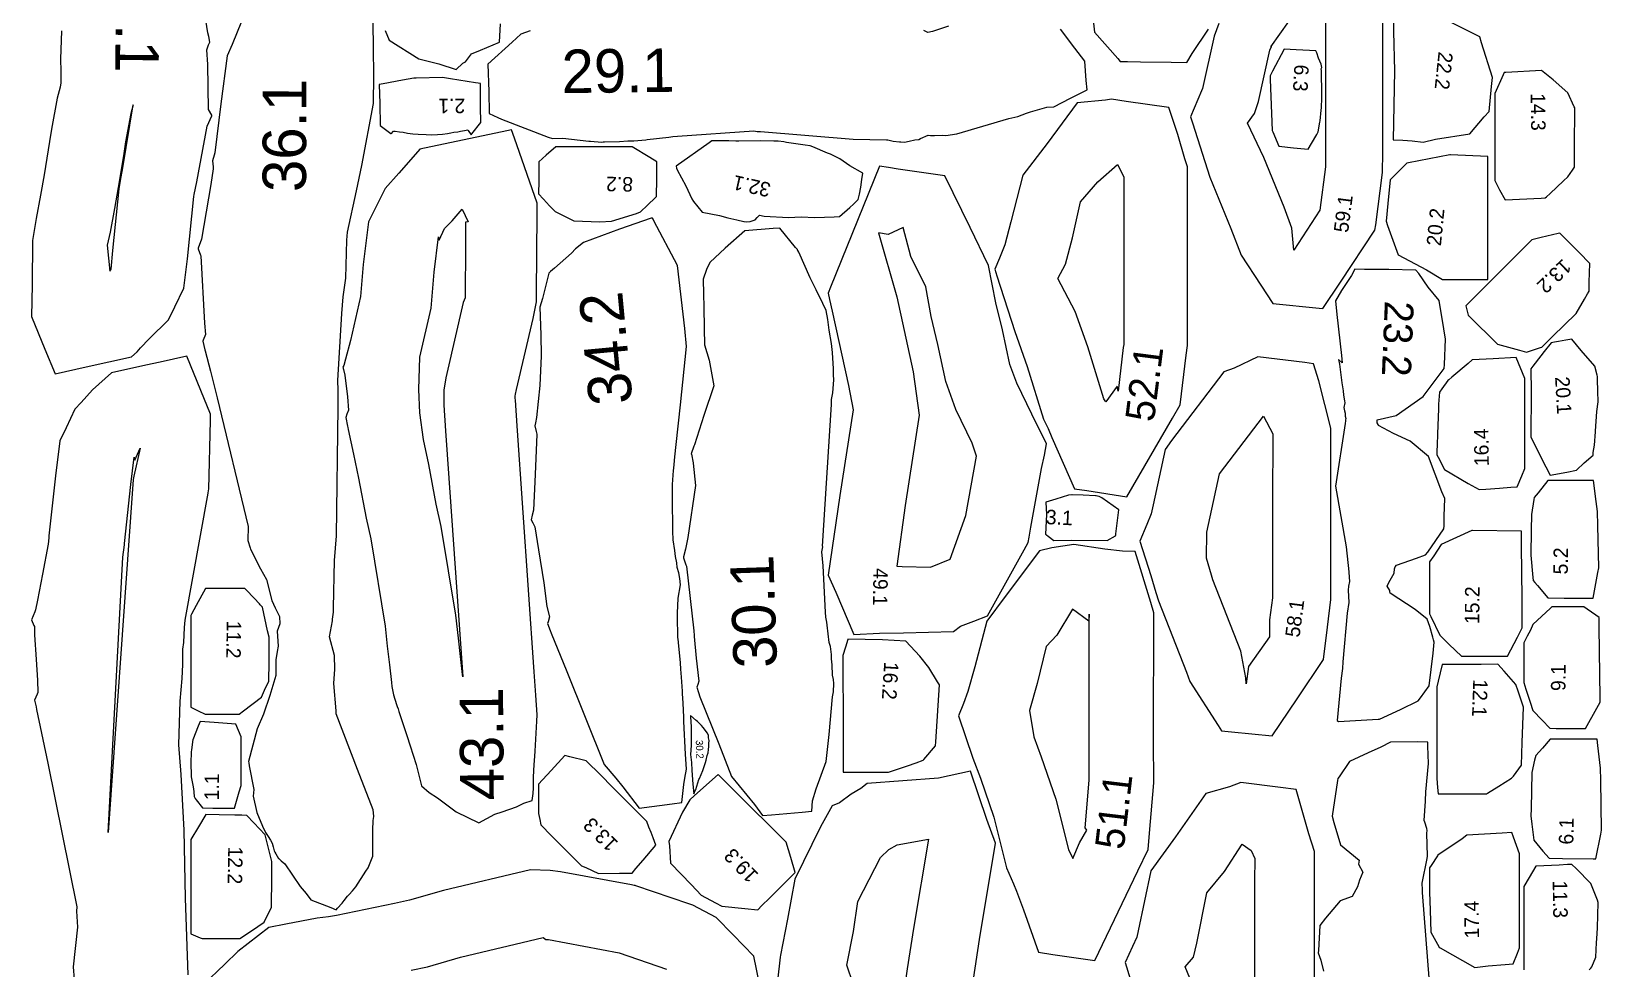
# Model space of a CAD drawing. Extents: x 0 to 219, y 1 to 401.
# Drawn here: x 0 to 216.8, y 151.9 to 281.3 of the extents above; entities that cross this region are included whole.
import ezdxf

# ---------------------------------------------------------------- set-up
doc = ezdxf.new("R2010")
doc.units = 0
doc.layers.add('PART', color=3, linetype='CONTINUOUS')
doc.layers.add('TEXT', color=2, linetype='CONTINUOUS')

msp = doc.modelspace()

# ---------------------------------------------------------------- linework, layer by layer
at = {"layer": 'PART', "color": 1}
for points in [[(4.1604, 281.359), (4.03729, 277.464), (4.05707, 275.794), (4.07629, 274.181), (3.97541, 273.592), (3.55473, 272.044), (2.77149, 267.798), (2.50878, 266.057), (1.75418, 261.466), (1.25758, 258.657), (0.66346, 255.417), (0.12878, 252.425), (0.093, 246.299), (0, 241.895), (1.86425, 237.377), (3.26266, 234), (7.57942, 234.976), (13.7983, 236.344), (14.5834, 237.044), (15.0644, 237.57), (16.2625, 238.809), (18.9326, 241.426), (19.8215, 243.262), (21.0624, 245.841), (21.547, 249.879), (22.4361, 258.471), (22.4695, 258.758), (22.8209, 260.495), (24.2544, 268.212), (24.8905, 269.597), (24.9186, 269.663), (24.8994, 269.709), (24.4654, 270.481), (24.3422, 276.711), (24.235, 278.723), (24.4535, 279.44), (24.6241, 279.797), (24.4804, 280.556), (24.3653, 281.07), (23.2682, 288.064)], [(146.26, 285.781), (146.775, 281.185), (149.964, 277.516), (150.305, 277.104), (151.324, 277.102), (153.12, 277.089), (157.332, 277.038), (159.521, 277), (160.257, 278.217), (162.488, 281.574)], [(163.906, 282.356), (163.283, 280.609), (161.651, 273.397), (161.532, 273.06), (160.489, 270.666), (160, 269.492), (160.263, 268.665), (162.696, 261.145), (165.563, 254.075), (167.016, 250.376), (169.733, 246.235), (171.366, 243.691), (177.767, 243.051), (178.278, 243), (180.697, 246.632), (185.469, 253.81), (185.571, 254.562), (186.532, 261.787), (186.551, 264.561), (186.551, 285.559)], [(29.0027, 282.627), (27.7073, 279.469), (27.0251, 277.889), (26.1278, 271.295), (25.3103, 264.486), (25.2097, 264.175), (24.9896, 263.419), (25.0699, 262.576), (25.1131, 262.292), (24.7509, 260.127), (23.4849, 252.569), (23.0254, 251.334), (23, 251.263), (23.3555, 250.368), (23.3911, 250.28), (23.902, 240.978), (24.016, 239.429), (23.6945, 238.631), (23.6486, 238.512), (23.9501, 237.323), (23.9954, 237.147), (24.7422, 234.367), (25.6393, 230.659), (29.9174, 212.933), (29.8683, 210.986), (30.1836, 209.947), (30.255, 209.785), (31.1434, 208.002), (31.2925, 207.645), (31.616, 207.064), (32.4467, 205.595), (33.2115, 202.709), (33.6677, 201.673), (34.2604, 200.506), (34.3058, 199.475), (33.933, 198.473), (34.0586, 196.407), (33.9049, 195.628), (33.7445, 194.516), (33.7422, 193.754), (33.7312, 192.346), (32.912, 189.572), (32.0469, 187.006), (31.1821, 184.993), (29.9882, 180.465), (30.0085, 180.29), (30.0813, 179.842), (30.6831, 176.573), (30.6196, 175.663), (31.0995, 173.406), (31.8815, 171.517), (32.3289, 170.653), (32.6783, 170.085), (32.9903, 169.584), (33.2585, 169.199), (33.3759, 168.693), (33.515, 168.125), (33.6116, 167.957), (33.7401, 167.732), (34.1267, 167.084), (34.163, 167.053), (34.1922, 167.025), (34.4761, 166.759), (34.9986, 166.311), (37.102, 163.195), (37.9361, 162.244), (38.5623, 161.377), (41.3368, 160.282), (42.0628, 160), (42.271, 160.216), (42.8767, 160.92), (43.1518, 161.255), (43.6401, 161.882), (43.8456, 162.093), (44.3101, 162.601), (44.7774, 163.164), (46.1438, 165.331), (46.4896, 165.8), (47.1227, 167.403), (47.1415, 171.092), (47.16, 172.228), (47.1664, 172.347), (47.2048, 172.532), (47.2869, 172.926), (47.1898, 173.772), (44.9951, 179.346), (42.0859, 187.025), (42.0729, 187.342), (42.0738, 187.467), (41.749, 191.221), (41.8789, 193.211), (41.8446, 195.081), (41.1615, 197.673), (41.5639, 199.876), (41.5488, 200.122), (41.7214, 201.103), (41.7014, 201.657), (41.8521, 208.215), (42.1013, 211.636), (42.3446, 229.407), (42.356, 231.147), (42.3597, 231.749), (42.3046, 233.092), (42.8505, 242.307), (43.0587, 244.645), (43.4016, 247.223), (43.5614, 252.463), (43.6182, 253.557), (44.8979, 259.274), (45.5978, 262.754), (47.2337, 271.307), (47.2869, 275.127), (47.2367, 278.985), (47.1772, 282.437)], [(48.8251, 281.396), (49.382, 280.085), (53.5031, 277.481), (56.2509, 276.788), (58.6295, 276), (59.5451, 276.899), (59.9293, 277.094), (60.767, 278.193), (61.9862, 278.665), (64.6023, 279.773), (64.7762, 282.316)], [(126.605, 282.006), (124.39, 281.275), (123.732, 281.122), (123.185, 281.384)], [(68.8306, 281.348), (67.579, 280.908), (66.3761, 279.792), (63, 276.749), (63.1603, 272.97), (63.2064, 269.926), (64.3708, 269.392), (64.8718, 269.139), (71.3146, 266.669), (71.9163, 266.503), (73.3633, 266.532), (76.9596, 266.138), (77.1798, 266.097), (78.745, 266), (78.9191, 266.008), (79.13, 266.049), (81.1825, 266.06), (82.3399, 266.161), (83.18, 266.145), (84.8203, 266.304), (85.0245, 266.369), (87.9985, 266.673), (88.5242, 266.757), (89.1759, 266.795), (99.7303, 267.551), (100.188, 267.45), (100.656, 267.47), (113.435, 266.408), (118.028, 266.317), (118.247, 266.281), (118.945, 266.103), (119.847, 266.018), (120.03, 266.034), (120.512, 266), (121.187, 266.133), (121.931, 266.303), (122.488, 266.364), (122.751, 266.474), (123.812, 266.95), (124.13, 266.918), (124.663, 266.915), (125.77, 266.945), (126.213, 266.921), (127.743, 267.135), (134.921, 269.239), (136.152, 269.519), (137.388, 269.962), (137.914, 270.148), (140.174, 270.832), (141.146, 270.877), (143.451, 272.033), (145.737, 273.208), (145.598, 274.485), (145.396, 277.164), (144.053, 278.942), (142.054, 281.592)], [(21.6392, 151.019), (21.2566, 161.606), (21.0989, 170.993), (20.6895, 178.671), (20.3746, 182.77), (20.5446, 188.778), (20.7996, 191.942), (20.8813, 193.86), (20.9108, 195.004), (20.9021, 195.494), (20.8938, 195.968), (21.0472, 196.896), (21.1561, 198.948), (21.2095, 199.984), (24.3842, 217.522), (24.446, 217.863), (24.4901, 218.069), (24.7091, 227.532), (24.7256, 228.419), (23.3721, 231.693), (21.4373, 236.421), (17.7593, 235.614), (15.7902, 235.189), (11.0405, 234.115), (8.45345, 231.783), (6.8705, 230.029), (5.98104, 229.099), (4.79172, 226.538), (3.93791, 224.743), (3.32222, 219.922), (2.4288, 211.632), (2.40329, 211.5), (2.40346, 211.355), (2.3064, 210.475), (1.52282, 206.321), (0.82058, 202.744), (0.57729, 201.39), (0.46726, 201.147), (0, 200.042), (0.32759, 199.257), (0.41074, 199.112), (0.44096, 197.93), (0.64139, 194.54), (0.82901, 191.687), (0.90305, 190), (0.79913, 189.742), (0.42138, 188.936), (0.63851, 188.007), (0.72061, 187.656), (2.27246, 180.215), (6.28559, 160.382), (6.24207, 159.811), (6.38119, 157.588), (5.76777, 152.101), (5.89015, 150.374)], [(193.004, 149.995), (192.011, 162.379), (192.021, 162.742), (191.975, 163.668), (192.697, 167.062), (192.727, 167.41), (192.651, 170.563), (192.66, 170.935), (192.615, 171.225), (192.364, 172.097), (192.246, 172.33), (192.451, 175.004), (192.443, 175.035), (192.484, 176.268), (192.869, 180.174), (192.77, 182.6), (192.787, 183.145), (191.351, 183.189), (187.624, 183.122), (186.259, 182.46), (184.532, 181.656), (181.966, 180.465), (180.519, 178.353), (180.321, 178.108), (180.278, 177.831), (179.573, 172.907), (179.809, 172.051), (180.715, 168.971), (183.306, 166.817), (183.196, 166.293), (183.815, 165.175), (183.328, 164.068), (183.062, 163.167), (182.339, 161.808), (180.659, 161.238), (178.62, 158.811), (177.874, 157.8), (177.663, 154.381), (177.644, 154.036), (178.007, 153.006), (178.375, 151.495)], [(130.031, 150.389), (130.9, 155.9), (133.104, 169.165), (131.891, 172.445), (129.654, 179.118), (125.197, 178.158), (115.373, 177.406), (114.493, 176.75), (113.152, 175.968), (111.538, 174.743), (110.538, 174.352), (108.938, 171.426), (105.375, 164.227), (104.395, 158.692), (103.411, 153.727), (103.368, 153.449), (103, 150.19)], [(177.13, 148.361), (177.123, 155.5), (177.13, 163.928), (177.107, 168.049), (176.348, 170.492), (174.614, 176.591), (172.446, 176.874), (166.945, 177.566), (165.382, 176.979), (162.11, 176.06), (157.921, 170.047), (154.532, 165.37), (152.763, 157.087), (152.574, 156.209), (151.999, 154.921), (151, 152.7), (151.669, 150.474)], [(100.502, 149.752), (99.7057, 153.573), (96.8573, 156.545), (94.5399, 158.918), (91.3143, 160.611), (91.3043, 160.617), (90.7346, 160.811), (83.4581, 163.297), (83.3672, 163.316), (83.2125, 163.353), (82.8563, 163.412), (73.0413, 165.24), (71.6043, 165.399), (68.9061, 165.496), (56.899, 162.655), (52.2031, 161.301), (50.5194, 160.949), (50.1017, 160.872), (42.1347, 159.175), (41.0189, 158.996), (39.4476, 158.812), (35.1053, 157.98), (32.7903, 157.522), (28.4988, 154.238), (26.7018, 152.48), (23.7257, 149.63)], [(215.05, 151.671), (215.278, 151.919), (215.386, 152.118), (215.953, 153.447), (216.058, 155.477), (216.077, 155.977), (216.188, 157.49), (216.296, 160.976), (216.174, 161.327), (215.909, 162.023), (215.279, 163.628), (213.225, 165.701), (212.656, 166.259), (212.068, 166.223), (210.877, 166.162), (208.761, 166.049), (207.688, 166.003), (206.776, 164.45), (206, 163.217), (206, 159.21), (206, 151.672)], [(52.4204, 151.628), (54.6602, 152.11), (59.2164, 153.428), (70.6512, 156.144), (71.0157, 155.904), (71.3873, 155.871), (81.1216, 154.058), (87.6597, 151.808)]]:
    msp.add_lwpolyline(points, dxfattribs=at)
for points in [[(178.073, 286.714), (178.628, 285.281), (178.623, 264.567), (178.642, 262.561), (177.845, 256.607), (174.287, 251.062), (174.016, 254.099), (172.921, 257.027), (170.148, 263.852), (167.878, 268.601), (168.828, 269.958), (169.374, 271.605), (170.972, 278.673), (171.173, 279.187), (171.077, 279.15), (176.085, 286.199)], [(188.034, 282.505), (188.028, 281.247), (188.162, 275.808), (188, 266.324), (189.339, 266.259), (190.62, 266.181), (192.118, 266), (193.805, 266.383), (198.584, 267.139), (200.544, 269.474), (201.214, 270.221), (201.559, 273.677), (201.686, 274.924), (200.195, 279.713), (199.935, 280.525), (194.071, 283.451), (193.749, 283.595), (192.822, 283.966), (192.402, 284.159), (189.601, 284.019), (188.816, 283.982), (188, 283.973)], [(178.113, 273.999), (178.108, 274.383), (178.09, 274.682), (178.083, 274.92), (178.09, 275.81), (178.083, 275.873), (178.041, 276.091), (178.124, 276.286), (178.021, 276.747), (177.693, 277.593), (177.446, 278.304), (177.304, 278.587), (176.433, 278.633), (174.611, 278.731), (172.928, 278.814), (171.338, 275.775), (171, 275.155), (171.02, 274.615), (171.281, 267.59), (171.353, 267.418), (172.196, 265.429), (174.225, 265.214), (176.247, 265), (177.289, 266.792), (177.437, 267.045), (177.624, 267.403), (177.866, 268.743), (177.899, 268.94), (178.06, 270.388), (178.1, 270.722), (178.113, 272.101), (178.124, 272.519)], [(209.635, 258.885), (211.513, 260.634), (212.079, 261.175), (212.726, 262.099), (213.033, 262.524), (213.036, 265.862), (213.039, 270.182), (213.039, 270.502), (213.04, 270.723), (212.967, 270.878), (212.088, 272.815), (210.055, 274.579), (208.442, 275.86), (203.523, 275.622), (203.412, 275.617), (203.302, 275.612), (203.155, 275.283), (202, 272.693), (202, 270.322), (202.006, 266.476), (202, 260.701), (202.67, 259.416), (203.456, 258), (208.435, 258.247), (208.987, 258.273), (209.133, 258.415)], [(55.2163, 267), (56.046, 267.034), (56.7325, 267.084), (57.4546, 267.182), (57.8931, 267.264), (58.3324, 267.355), (58.8477, 267.424), (59.2134, 267.519), (59.7959, 267.584), (60.2571, 267.672), (60.3085, 267.597), (60.7137, 267.007), (60.7238, 267), (60.8003, 267.113), (62.037, 268.693), (62.012, 270.845), (61.9941, 274.099), (61.6565, 274.15), (61.315, 274.193), (57.8619, 274.747), (56.7607, 274.923), (53.0982, 274.805), (52.7938, 274.798), (51.2373, 274.525), (48.5534, 274.052), (48, 273.96), (48.0771, 271.339), (48.1656, 268.286), (49.6348, 267.159), (49.6682, 267.139), (49.9701, 267.506), (50.1972, 267.481), (50.8266, 267.414), (51.3035, 267.341), (51.9145, 267.222), (52.6602, 267.144), (53.4035, 267.062), (54.5081, 267.041)], [(10.8083, 248.176), (11.0309, 248.457), (11.2409, 251), (12.1246, 259.543), (12.2851, 260.695), (12.6339, 262.418), (14.0467, 271.134), (13.7049, 269.935), (12.9837, 266.014), (12.7444, 264.412), (11.976, 259.738), (11.46, 256.818), (10.8644, 253.569), (10.4755, 251.778)], [(148.269, 271.789), (144.376, 271.398), (140.207, 265.786), (136.856, 261.411), (135.226, 254.971), (134.362, 251.789), (133.622, 249.942), (133, 248.449), (133.27, 247.539), (135.762, 239.828), (137.463, 235.014), (139.709, 227.743), (140.352, 226.427), (140.886, 225.222), (143.976, 218.104), (145.693, 217.879), (151.229, 217), (157.498, 227.874), (158.577, 229.691), (159.417, 236.572), (159.581, 237.924), (159.577, 249.397), (159.581, 262.567), (159.226, 263.695), (158.251, 267.023), (157.037, 270.781), (151.143, 271.588), (149.086, 271.903)], [(48.8306, 199.165), (49.1293, 196.391), (49.4203, 193.82), (49.7106, 191.359), (49.7622, 190.819), (49.9894, 189.668), (50.3782, 188.331), (50.4996, 188.038), (50.6094, 187.723), (50.7251, 187.38), (51.8357, 184.06), (52.2712, 182.627), (53.1026, 180.069), (53.8538, 177.086), (54.9272, 176.202), (56.058, 175.446), (58.6572, 173.489), (61.7586, 172), (63.9881, 173.178), (64.9674, 173.511), (66.9813, 174.222), (67.9659, 174.721), (69.1344, 175.054), (69.2516, 176.048), (69.2922, 176.802), (69.3222, 178.313), (69.4173, 180.053), (69.4286, 180.56), (69.538, 181.889), (69.777, 186.016), (69.8277, 186.915), (69.6465, 189.642), (69.4203, 192.856), (67.0411, 226.809), (66.8032, 230.346), (66.781, 230.628), (66.7576, 230.885), (66.8301, 231.201), (66.9703, 231.808), (69.2562, 241.632), (69.7338, 243.952), (69.7845, 251.791), (69.8078, 254.882), (69.8277, 257.539), (66.6822, 266.547), (66.2757, 267.694), (65.6377, 267.56), (53.6133, 265.008), (52.0511, 263.218), (50.7016, 261.686), (48.8165, 259.564), (47.4502, 256.837), (46.5391, 254.98), (45.7779, 249.09), (45.4492, 244.662), (44.0277, 238.6), (43.3786, 235.997), (43.1115, 235.158), (43, 234.896), (43.0763, 234.604), (43.2625, 233.798), (43.6344, 230.814), (43.7689, 228.974), (43.5459, 228.413), (43.396, 227.982), (43.6305, 226.744), (43.6667, 226.558), (43.727, 226.294), (44.4774, 222.877), (45.1564, 219.569), (46.1951, 214.062), (46.8349, 211.204)], [(72.3096, 256.389), (73.4264, 255.867), (74.8906, 255.136), (78.4489, 255), (80.0979, 255.056), (83.5227, 256.144), (84.0847, 256.349), (84.2313, 256.486), (84.9109, 257.146), (86.2974, 258.495), (86.3209, 260.908), (86.348, 263.256), (85.3798, 263.841), (82.9523, 265.332), (77.3068, 265.332), (72.4168, 265.332), (71.0572, 264.188), (70.0596, 263.254), (70.0268, 260.633), (70, 258.84), (70.6907, 258.094), (71.5164, 257.196)], [(103.872, 266.03), (103.075, 266.111), (102.648, 266.119), (102.498, 266.105), (100.663, 266.187), (97.6732, 266.121), (97.5953, 266.113), (97.2427, 266.101), (96.2587, 266.187), (96.0718, 266.159), (93.9235, 266.142), (93.5633, 265.905), (89, 262.679), (89.0634, 262.407), (89.1395, 262.167), (90.3182, 259.934), (91.1761, 258.162), (91.3874, 257.81), (92.5993, 256.299), (94.9976, 255.837), (96.1257, 255.552), (97.3581, 255.268), (98.3434, 255.032), (98.401, 255.016), (98.6725, 255), (99.2074, 255.04), (99.9226, 255.26), (100.179, 255.586), (100.521, 255.917), (101.146, 255.777), (104.504, 255.586), (106.272, 255.665), (108.131, 255.596), (110.793, 255.674), (111.553, 255.735), (112.963, 256.969), (113.464, 257.399), (114.11, 258.071), (114.308, 258.802), (114.48, 259.782), (114.657, 260.827), (114.762, 261.69), (112.986, 262.715), (111.587, 263.656), (110.699, 264.134), (110.297, 264.327), (109.905, 264.454), (107.891, 265.345), (107.495, 265.47), (106.808, 265.569), (105.537, 265.753), (104.245, 265.939)], [(128.256, 199.136), (130.108, 199.847), (131.984, 200.563), (137.022, 209.707), (137.604, 210.72), (137.723, 211.42), (137.975, 212.817), (139.439, 220.914), (139.861, 222.77), (140.114, 224.341), (138.082, 228.436), (136.012, 232.715), (135.087, 235.276), (134.044, 240.078), (133.13, 243.808), (132.139, 248.938), (129.609, 254.188), (126.107, 261.313), (119.646, 262.274), (118.318, 262.491), (117.053, 262.664), (110.329, 245.975), (110, 245.107), (110.187, 244.252), (110.528, 242.658), (112.785, 232.367), (113.449, 229.022), (111.576, 217.178), (110, 206.194), (111.052, 203.841), (113.52, 198), (117.074, 198.188), (120.395, 198.221), (127.304, 198.421)], [(149.916, 262.892), (150.801, 261.203), (150.795, 249.397), (150.8, 238.034), (150.699, 237.635), (150.001, 231.583), (149.898, 232.274), (148.308, 230.144), (148.032, 230.543), (145.811, 237.74), (144.09, 242.616), (141.689, 247.175), (142.728, 249.12), (143.727, 252.767), (144.833, 257.738), (147.223, 260.504)], [(199.762, 247.015), (200.968, 247), (201.036, 247.029), (201.031, 258.229), (201.036, 264.001), (195.902, 264.229), (195.822, 264.233), (190.097, 263.113), (189.847, 263.069), (189.779, 262.997), (187.56, 260.788), (187.24, 257.517), (187, 255.069), (187.217, 254.495), (188.66, 250.425), (192.584, 248.334), (194.78, 247.03), (196.109, 247.029), (198.275, 247.039)], [(56.563, 212.925), (55.8812, 216.006), (54.8532, 221.458), (54.1407, 224.931), (53.6414, 228.61), (53.4596, 231.846), (53.6364, 236.304), (55.1937, 243.037), (55.6024, 248.052), (56.1959, 252.895), (56.298, 252.442), (57.0218, 254.063), (58.0988, 255.138), (59.4797, 256.706), (60.2851, 254.982), (59.9288, 254.956), (59.9056, 251.858), (59.8679, 244.465), (59.6232, 243.824), (57.3479, 234.046), (57.2032, 233.42), (56.9144, 231.728), (56.9371, 229.794), (56.9469, 229.675), (57.1858, 226.122), (59.5652, 192.165), (59.5099, 192.426), (59.5264, 192.478), (59.2342, 194.954), (58.9489, 197.474), (58.5934, 200.677)], [(89.2292, 198.378), (89.1746, 199.757), (89.1978, 200.926), (89.2936, 203.03), (89.5857, 204.834), (89.5268, 205.733), (89.3517, 206.533), (89.1348, 207.234), (89.0817, 207.891), (88.9297, 208.78), (88.8302, 209.585), (88.5926, 211.086), (88.5597, 212.249), (88.5252, 213.731), (88.5104, 215.404), (88.4969, 217.827), (88.4839, 218.704), (88.646, 220.636), (88.6603, 220.981), (88.7281, 221.457), (88.8221, 222.537), (88.9852, 224.226), (89.5803, 229.711), (90.4202, 237.76), (90.1845, 240.25), (89.1777, 248.952), (85.9187, 255.138), (85.8092, 255.339), (85.7207, 255.484), (85.5608, 255.472), (81.2009, 253.95), (76.2193, 252.137), (75.1237, 251.24), (74.5351, 250.643), (72.2031, 248.578), (71.6699, 248.116), (71.4393, 247.891), (70.5407, 244.375), (70.1972, 243.177), (70.3005, 239.387), (70.3479, 236.49), (70.1884, 232.402), (69.7256, 227.944), (69.5725, 227.21), (69.4861, 226.804), (69.6878, 226.029), (69.7828, 225.667), (69.5451, 220.089), (69.2929, 215.143), (69.1428, 214.455), (69, 213.84), (69.2227, 213.399), (69.4911, 212.852), (70.0036, 209.701), (70.7502, 205.119), (71.1707, 201.854), (71.5143, 200.428), (71.3268, 199.746), (71.2598, 199.5), (71.605, 198.571), (71.7472, 198.198), (73.9246, 192.874), (79.082, 180.041), (80.6765, 178.155), (81.6504, 176.966), (83.902, 174), (88.4441, 174.637), (89.7889, 174.81), (90.0552, 177.272), (90.2046, 178.149), (90.4202, 179.41), (90.2981, 181.472), (90.0743, 186.005), (90.051, 186.585), (89.9718, 188.502), (89.8992, 189.847), (89.8716, 190.19), (89.7291, 192.123), (89.6612, 193.198), (89.583, 194.073), (89.3126, 196.894), (89.3048, 196.982), (89.2803, 197.321), (89.2522, 197.636), (89.2344, 197.889), (89.2355, 198.171)], [(110.431, 230.457), (110.643, 231.37), (110.727, 232.545), (110.724, 232.574), (110.753, 233.161), (110.757, 233.202), (110.723, 233.808), (110.735, 234.676), (110.608, 236.958), (110.432, 238.196), (110.14, 240.03), (109.949, 241.476), (109.698, 242.728), (109.262, 243.681), (108.31, 245.589), (107.511, 247.254), (105.93, 250.797), (105.804, 251.036), (105.775, 251.082), (105.741, 251.139), (105.459, 251.446), (103.293, 254.127), (102.385, 254.062), (98.4674, 253.754), (95.7633, 251.346), (93.6484, 249.374), (93.2014, 248.396), (92.7545, 247.08), (92.8, 244.975), (92.8033, 243.233), (92.8651, 240.231), (92.9246, 238.002), (93.5747, 235.867), (94.2228, 232.319), (92.8449, 228.241), (91.5273, 224.173), (91.4637, 224.017), (91.0939, 222.953), (91.1028, 222.917), (91.3518, 221.715), (91.3606, 221.66), (91.6878, 218.576), (90.6277, 211.397), (90.314, 209.797), (90.0349, 208.718), (90, 208.596), (90.3591, 207.629), (90.4227, 207.454), (91.4272, 198.485), (91.4951, 197.858), (91.5085, 197.732), (91.7775, 194.751), (92.1512, 191.535), (91.9873, 191.078), (91.8473, 190.721), (92.0905, 189.978), (92.2862, 189.37), (94.8888, 182.908), (96.6354, 178.412), (99.8062, 174.544), (100.923, 173), (102.144, 173.08), (106.421, 173.474), (107.736, 173.584), (107.828, 175.049), (108.32, 176.667), (109.695, 180.464), (110.143, 184.202), (110.597, 189.381), (110.71, 190.079), (110.757, 191.24), (110.72, 191.761), (110.586, 192.391), (110.547, 193.822), (110.459, 194.628), (110.458, 195.214), (110.322, 196.356), (110.133, 196.912), (109.836, 199.308), (109.781, 199.686), (109.678, 200.375), (109.603, 201.103), (109.276, 207.467), (109.096, 209.393), (109.235, 210.095), (109.228, 210.19), (110.427, 229.746), (110.426, 230.425)], [(124.109, 207.29), (126.838, 208.39), (128.973, 214.444), (130.451, 222.617), (129.867, 224.412), (127.633, 229.045), (126.249, 232.914), (125.127, 238.033), (124.186, 241.885), (123.476, 245.999), (121.386, 250.18), (120.342, 254.21), (118.278, 253.229), (116.955, 253.446), (119.465, 244.611), (121.73, 234.283), (122.568, 228.296), (120.621, 215.812), (119.457, 207.451), (120.187, 207.366)], [(208.324, 237.629), (208.509, 237.692), (209.985, 239.133), (213.251, 242.322), (214.384, 244.307), (214.795, 245.027), (215.027, 245.425), (215.061, 246.668), (215.13, 249.22), (213.648, 250.728), (211.232, 253.194), (211.091, 253.338), (211.002, 253.429), (210.76, 253.372), (208.415, 252.818), (207.124, 252.487), (200.053, 245.413), (198, 243.362), (198.338, 242.076), (198.343, 242.061), (198.42, 241.985), (202.395, 238.074), (205.422, 237.249), (206.401, 237)], [(193.551, 197.245), (193.475, 197.616), (193.021, 199.108), (192.69, 200.134), (191.04, 201.432), (187.577, 203.715), (187.538, 203.888), (187.531, 204.08), (187.17, 204.68), (187.371, 205.175), (188.108, 206.468), (188.178, 207.059), (188.27, 207.328), (188.427, 207.557), (191.197, 208.523), (192.44, 208.982), (192.762, 209.387), (194.988, 212.575), (195.002, 212.985), (195.042, 214.356), (195.093, 216.763), (194.721, 217.718), (192.861, 222.592), (190.32, 224.684), (188.016, 225.767), (185.949, 226.841), (185.927, 227.002), (185.77, 227.242), (185.793, 227.657), (188.393, 228.238), (192.128, 230.864), (193.356, 232.499), (195.028, 234.723), (195.05, 235.293), (195.189, 238.783), (194.985, 240.196), (194.353, 244.107), (192.813, 245.941), (191.529, 247.833), (191.122, 248.321), (187.379, 248.377), (185.041, 248.403), (184.025, 248.412), (182.67, 248.423), (182.235, 247.564), (181.691, 246.761), (180.858, 245.506), (180, 244.067), (180.213, 242.181), (180.869, 236.5), (180.962, 235.488), (180.457, 235.973), (180.558, 235.313), (180.891, 232.767), (181.069, 231.644), (181.123, 231.035), (181.257, 230.27), (181.298, 229.965), (181.162, 229.354), (181.249, 228.901), (181.336, 228.569), (181.353, 228.129), (181.436, 227.811), (181.404, 227.617), (181.397, 227.524), (181.346, 227.132), (180, 218.464), (181.481, 210.104), (181.851, 206.646), (181.851, 206.544), (181.945, 205.322), (181.828, 204.688), (181.792, 204.103), (181.878, 202.399), (181.643, 200.937), (181.039, 194.216), (180.968, 193.301), (180.821, 191.946), (180.248, 186.101), (180.424, 186), (185.914, 186.299), (186.097, 186.308), (188.977, 187.653), (191.417, 188.829), (191.747, 189.251), (192.94, 190.889), (193.485, 195.419), (193.637, 196.952)], [(215.921, 226.044), (215.923, 226.096), (216.119, 228.772), (216.285, 230.115), (216.274, 230.543), (216.255, 231.198), (216.193, 233.606), (216.154, 233.799), (215.829, 235.036), (213.942, 237.22), (212.644, 238.763), (211.823, 238.618), (210.81, 238.441), (210.269, 238.355), (209.795, 238.281), (208.812, 237.069), (207.585, 235.454), (207.269, 235.048), (207, 234.671), (207.043, 231.485), (207, 225.236), (207.166, 224.907), (208.48, 222.284), (209.646, 220), (211.969, 220.425), (213.281, 220.677), (214.359, 221.699), (215.573, 222.777), (215.586, 222.978), (215.605, 223.112), (215.787, 224.128), (215.92, 225.968)], [(159.932, 191.497), (163.82, 185.423), (164.264, 184.717), (165.653, 184.575), (171.281, 184), (174.713, 189.093), (178.344, 194.568), (178.895, 199.023), (179.368, 202.848), (179.359, 216.206), (179.368, 226.498), (177.702, 233.02), (176.995, 235.353), (175.784, 235.578), (169.319, 236.328), (166.019, 234.771), (164.611, 234.256), (157.388, 224.806), (156.499, 223.54), (154.863, 215.909), (154.593, 214.639), (153.965, 213.169), (153, 210.891), (154.513, 206.124), (155.234, 203.805), (155.583, 202.655), (159.448, 192.785)], [(194.224, 229.16), (194.099, 225.717), (194.035, 224.163), (194.001, 223.337), (194.001, 223.295), (194, 222.794), (194.171, 222.472), (195.067, 220.766), (198.318, 218.866), (199.86, 218), (200.794, 218.074), (202.646, 218.212), (204.223, 218.328), (205.1, 218.389), (205.726, 219.909), (206.143, 220.941), (206.143, 225.813), (206.143, 233.332), (206.138, 233.347), (204.953, 236.235), (201.797, 236.062), (198.876, 235.903), (198.321, 235.406), (196.088, 233.518), (195.685, 233.173), (195.547, 233.069), (194.703, 231.937), (194.367, 231.48), (194.248, 229.817)], [(166.949, 195.708), (163.102, 205.531), (162.926, 206.178), (162.191, 208.544), (162.243, 212.13), (162.735, 214.224), (164.002, 220.203), (170.062, 228.154), (171.357, 225.709), (171.308, 216.206), (171.321, 203.066), (170.906, 200.012), (170.924, 197.693), (168.02, 193.566), (167.689, 191.204), (167.645, 192.023)], [(12.6384, 208.667), (12.8458, 210.369), (12.8485, 210.544), (13.7423, 218.722), (14.1772, 222.469), (14.288, 222.084), (14.9933, 223.733), (14.1479, 219.854), (14.0631, 219.39), (10.6158, 170.645)], [(207.555, 205.163), (207.883, 204.772), (209.331, 203.047), (211.594, 203.035), (215.289, 203.003), (215.48, 203.001), (215.593, 203), (216.244, 206.572), (216.358, 207.21), (216.217, 213.046), (216.169, 215.003), (215.997, 216.371), (215.637, 219.282), (212.341, 219.282), (209.321, 219.276), (207.984, 217.577), (207.713, 217.229), (207.446, 216.907), (207.396, 216.652), (207.068, 214.553), (207.042, 212.392), (207, 208.933), (207.269, 205.889), (207.296, 205.475)], [(147.399, 217.049), (147.153, 217.086), (146.967, 217.125), (146.953, 217.129), (146.937, 217.131), (146.895, 217.133), (145.191, 217.219), (143.686, 217.295), (143.628, 217.29), (143.17, 217.243), (141.411, 216.689), (140.054, 216.265), (140.11, 214.55), (140, 211.859), (140.135, 211.759), (140.365, 211.583), (141.15, 211), (143.619, 211.001), (148.514, 211), (149.636, 211.642), (149.66, 211.654), (149.668, 211.66), (149.686, 211.669), (149.716, 211.908), (150.108, 215.221), (147.777, 216.872)], [(139.151, 209.57), (134.407, 203.256), (131.897, 199.86), (130.224, 193.536), (129.273, 190.142), (128.647, 188.49), (128, 186.769), (129.977, 180.914), (131.011, 178.138), (132.873, 172.782), (134.602, 165.785), (135.589, 163.582), (135.973, 162.573), (136.934, 159.993), (139.021, 154.135), (141.017, 153.828), (146.812, 153), (152.72, 165.365), (154.176, 168.31), (154.358, 170.587), (154.928, 177.495), (154.907, 183.419), (154.928, 201.011), (154.51, 202.429), (152.377, 209.443), (152.361, 209.444), (150.625, 209.52), (148.177, 209.791), (143.92, 210.407), (140.886, 209.954)], [(201.139, 195.003), (203.775, 195), (205.143, 197.651), (205.809, 198.934), (205.792, 200.727), (205.77, 202.975), (205.701, 210.22), (205.691, 211.471), (205.692, 212.245), (198.938, 212.375), (198.897, 212.375), (198.862, 212.36), (194.616, 210.403), (193.593, 208.878), (193.018, 208.031), (193.014, 206.611), (193, 200.858), (193.181, 200.502), (194.405, 197.925), (194.665, 197.675), (195.731, 196.635), (197.408, 195)], [(32.1977, 190.332), (32.7707, 191.536), (32.7992, 194.172), (32.8365, 197.615), (32.6113, 198.511), (31.903, 201.756), (31.5866, 202.097), (31.4686, 202.224), (31.2966, 202.415), (30.9284, 202.815), (29.4765, 204.339), (29.0979, 204.344), (28.8288, 204.348), (26.6918, 204.356), (24.4655, 204.367), (24.2719, 204.367), (24.0544, 204.367), (22.7601, 202), (22.0999, 200.789), (22.0563, 200.709), (22.0001, 200.606), (22, 200.101), (22, 187.956), (23.0223, 187.439), (23.9777, 187), (27.2014, 187.013), (28.6782, 187.019), (29.2761, 187.463), (31.7686, 189.352)], [(208.532, 186.166), (209.588, 185.048), (210.501, 185.038), (211.666, 185.022), (213.307, 185.011), (214.546, 185), (216.112, 187.825), (216.567, 188.645), (216.557, 189.315), (216.517, 192.47), (216.432, 199.022), (216.431, 199.121), (216.421, 200.029), (216.418, 200.33), (215.978, 200.652), (214.772, 201.487), (214.322, 201.809), (210.846, 201.827), (209.881, 201.832), (209.682, 201.644), (207.275, 199.385), (206.942, 198.58), (206.468, 197.765), (206, 196.845), (206.032, 194.744), (206, 191.355), (206.288, 190.457), (206.888, 188.636), (207.268, 187.522)], [(141.54, 197.927), (140.076, 196.34), (138.82, 191.215), (137.771, 187.485), (138.384, 183.847), (139.399, 181.126), (141.423, 175.268), (143.142, 168.306), (143.778, 167.077), (144.696, 169.224), (145.68, 170.975), (145.484, 171.314), (146.032, 177.876), (146.003, 183.419), (146.026, 200.825), (145.987, 199.851), (143.722, 201.505)], [(124.857, 183.193), (125.361, 191.057), (125.095, 191.455), (123.873, 193.418), (122.633, 194.994), (120.689, 197.084), (117.489, 197.277), (112.707, 197.353), (112.689, 197.297), (112.377, 196.257), (112.025, 195.087), (112, 194.999), (112.058, 184.79), (112.065, 179.825), (112.072, 179.237), (112.075, 179.01), (113.135, 179.006), (114.53, 179.004), (116.691, 179), (118.314, 179), (120.945, 179.875), (122.133, 180.271), (123.12, 180.628), (123.208, 180.724), (124.82, 182.613)], [(202.569, 177.078), (204.297, 178.18), (204.453, 178.279), (204.585, 178.448), (205.686, 179.951), (205.795, 183.069), (205.965, 187.959), (205.233, 190.181), (204.912, 191.084), (203.297, 192.932), (202.447, 193.899), (200.119, 193.877), (198.087, 193.862), (196.448, 193.846), (194.732, 193.833), (194.192, 191.556), (194.003, 190.761), (194, 189.259), (194.002, 183.485), (194, 178.095), (194.101, 176.857), (194.176, 176), (200.472, 176.004), (200.883, 176.004), (200.999, 176.078)], [(93.5012, 182.941), (93.5676, 183.377), (93.4669, 183.714), (93.4667, 184.085), (93.2803, 184.413), (93.0577, 184.758), (92.7402, 185.146), (92.4939, 185.419), (91.9528, 185.991), (91.7821, 186.142), (91, 186.807), (91.0005, 186.635), (91.0625, 185.268), (91.0689, 183.001), (91.0716, 182.88), (91.0552, 182.677), (91, 181.419), (91.1014, 180.331), (91.1735, 179.197), (91.2842, 177.328), (91.4292, 176), (91.677, 176.563), (91.6977, 176.607), (92.1391, 177.954), (92.2119, 178.109), (92.6761, 179.235), (92.7901, 179.5), (93.0334, 180.323), (93.1606, 180.659), (93.2958, 181.297), (93.4278, 181.659), (93.4711, 182.14), (93.5324, 182.544)], [(22, 179.983), (22.0359, 178.747), (22.0472, 178.56), (22.0716, 178.364), (22.1939, 177.658), (22.331, 176.951), (22.3436, 176.849), (22.3614, 176.776), (22.4745, 175.628), (22.6114, 175.352), (22.7466, 175.171), (23.6031, 174.053), (25.0342, 174.039), (26.7699, 174.011), (27.4325, 174.007), (28.0432, 174), (28.6913, 176.292), (28.9641, 177.144), (28.9613, 183.304), (28.9641, 183.812), (28.9402, 183.888), (28.2416, 185.608), (25.2166, 185.856), (23.2905, 185.971), (23.0416, 185.354), (22.2731, 183.468), (22.2311, 183.213), (22.2214, 183.167), (22.0865, 182.01), (22.0648, 181.832), (22.0141, 180.184)], [(215.971, 167), (216.648, 170.441), (216.754, 170.986), (216.642, 177.88), (216.614, 179.563), (216.255, 182.676), (216.157, 183.525), (213.965, 183.529), (209.67, 183.529), (208.585, 182.289), (208.15, 181.786), (207.66, 181.275), (207.498, 180.635), (207.14, 178.942), (207.018, 173.914), (207, 172.98), (207.146, 171.795), (207.391, 169.601), (208.664, 168.092), (209.519, 167.108), (211.361, 167.082), (215.591, 167.003), (215.825, 167.002)], [(74.2339, 167.77), (75.2688, 166.735), (75.9436, 166.06), (76.5496, 165.809), (78.2705, 165), (81.1763, 165.044), (82.3845, 165.039), (82.9139, 165.043), (83.453, 165.664), (84.4551, 166.848), (86.2158, 168.929), (85.8228, 169.923), (85.5529, 170.64), (85.2537, 171.399), (84.976, 172.18), (80.1765, 176.979), (78.5896, 178.567), (76.6014, 180.555), (74.339, 181.122), (73.6244, 181.285), (71.7576, 179.229), (70.0186, 177.314), (70.0226, 174.543), (70, 173.27), (70.1686, 172.44), (70.3089, 171.695), (71.8134, 170.19)], [(88.0821, 168.806), (88.2331, 166.414), (91.1338, 163.411), (92.479, 162.021), (94.4529, 160.946), (95.3206, 160.488), (98.4708, 160.171), (100.263, 160), (100.847, 160.575), (101.896, 161.607), (104.16, 163.849), (105.439, 165.112), (104.831, 167.184), (104.194, 169.307), (97.032, 176.469), (94.7802, 178.686), (91.5168, 175.764), (90.8763, 175.179), (89.8753, 173.468), (88, 169.409)], [(32.8835, 159.801), (33.127, 160.31), (33.177, 164.476), (33.2033, 166.663), (32.7209, 168.497), (32.2687, 170.319), (30.72, 171.97), (29.7518, 173.018), (29.0396, 173.029), (28.097, 173.046), (25.8997, 173.088), (24.0817, 173.125), (23.062, 171.426), (22, 169.691), (22, 162.346), (22.0165, 156.682), (23.3039, 156.119), (23.5808, 156), (25.1432, 156.009), (28.7802, 156.031), (30.3649, 157.057), (32.1239, 158.259)], [(119.568, 126.137), (119.191, 127.922), (118.91, 129.702), (117.821, 135.136), (117.086, 138.99), (116.7, 140.913), (115.705, 144.651), (113.447, 149.768), (112.587, 152.343), (113.507, 156.989), (114.105, 161.113), (117.196, 167.215), (118.362, 168.301), (119.531, 168.969), (123.851, 169.719), (121.752, 157.397), (120.877, 151.848), (120.22, 146.899), (121.035, 142.214), (123.053, 131.872), (123.867, 129.572), (125.286, 118.475), (121.318, 121.676)], [(194.106, 167.465), (194.081, 167.427), (193.221, 166.103), (193.007, 165.795), (193.001, 163.121), (193, 162.894), (193.014, 162.432), (193.088, 159.92), (193.165, 156.912), (194.333, 154.843), (194.336, 154.837), (194.343, 154.823), (194.346, 154.819), (194.456, 154.754), (199.248, 152), (200.342, 152.135), (201.107, 152.226), (203.441, 152.423), (204.529, 152.51), (205.146, 154.004), (205.443, 154.721), (205.441, 163.729), (205.443, 167.7), (204.615, 170.026), (204.385, 170.656), (203.013, 170.577), (198.147, 170.278), (197.528, 169.778), (194.14, 167.513), (194.131, 167.501)], [(166.049, 135.356), (165.517, 135.997), (162.696, 143.611), (161.432, 146.882), (159.271, 152.086), (160.397, 153.451), (160.874, 155.354), (162.238, 162.304), (164.687, 165.25), (167.146, 169.044), (168.386, 168.168), (168.871, 167.067), (168.836, 163.918), (168.829, 155.5), (168.836, 148.359), (168.848, 144.141), (168.27, 139.433), (168.708, 139.064)]]:
    msp.add_lwpolyline(points, close=True, dxfattribs=at)

# ---------------------------------------------------------------- texts
at = {"layer": 'TEXT'}
for s, height, rotation, p in [('39.1', 6, -90.6445, (11.7427, 291.225)), ('29.1', 6, 0.70903, (73.2185, 272.747)), ('22.2', 2, -96.0864, (194.254, 278.527)), ('6.3', 2, -92.9751, (174.35, 276.738)), ('36.1', 6, -270.144, (37.9078, 259.09)), ('2.1', 2, -179.735, (59.8837, 271.989)), ('14.3', 2, -89.1257, (206.954, 272.748)), ('8.2', 2, -180.972, (83.0692, 261.147)), ('32.1', 2, -192.649, (102.193, 260.305)), ('59.1', 2, -277.405, (181.749, 253.408)), ('20.2', 2, -275.59, (194.568, 251.577)), ('13.2', 2, -135.98, (211.405, 249.985)), ('34.2', 6, -264.58, (83.0079, 229.988)), ('23.2', 4, -92.3299, (186.84, 244.118)), ('52.1', 4, -277.326, (154.94, 227.236)), ('20.1', 2, -86.6577, (210.328, 233.557)), ('16.4', 2, -269.172, (201.194, 221.254)), ('3.1', 2, -2.79409, (139.992, 213.25)), ('30.1', 6, -268.05, (102.942, 193.459)), ('5.2', 2, -270.686, (212.085, 206.285)), ('49.1', 2, -90.8725, (116.239, 207.178)), ('15.2', 2, -270.444, (199.868, 199.432)), ('58.1', 2, -277.458, (175.046, 197.528)), ('11.2', 2, -90.9215, (26.9735, 199.909)), ('16.2', 2, -93.5978, (117.729, 194.267)), ('9.1', 2, -270.255, (211.763, 190.192)), ('12.1', 2, -91.9886, (199.045, 191.851)), ('43.1', 6, -269.67, (65.1967, 175.105)), ('30.2', 1, -88.0736, (91.7091, 183.421)), ('1.1', 2, -270.427, (25.8851, 175.098)), ('51.1', 4, -276.821, (150.772, 168.182)), ('13.3', 2, -224.08, (81.1255, 169.271)), ('6.1', 2, -271.099, (212.844, 168.976)), ('12.2', 2, -90.9889, (27.175, 168.741)), ('19.3', 2, -226.246, (100.478, 164.893)), ('11.3', 2, -89.084, (210.003, 164.023)), ('17.4', 2, -269.209, (199.851, 156.045))]:
    msp.add_text(s, height=height, rotation=rotation, dxfattribs=at).set_placement(p)

doc.saveas('drawing.dxf')
